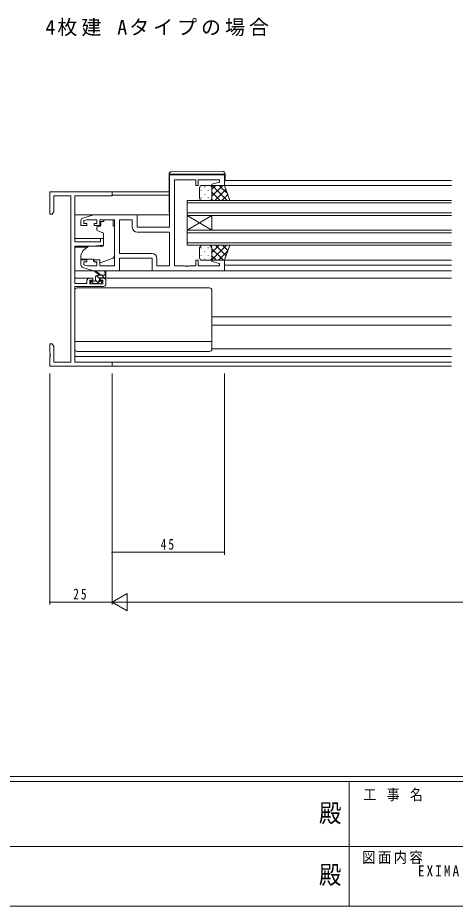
# Model space of a CAD drawing. Units: millimetres, scale not verified. Extents: x -567 to 567, y -403 to 403.
# Drawn here: x -145.6 to 29.8, y -403 to -46.5 of the extents above; entities that cross this region are included whole.
import ezdxf
from ezdxf.enums import TextEntityAlignment as Align

# ---------------------------------------------------------------- set-up
doc = ezdxf.new("R2010")
doc.units = ezdxf.units.MM
doc.header["$LTSCALE"] = 2
for name, color, linetype, lineweight in [('0-1_YKK_ZWAK', 7, 'Continuous', 18), ('0-3_YKK_11', 7, 'Continuous', 18), ('0-4_YKK_12', 2, 'Continuous', 18), ('0-6_YKK_13', 4, 'Continuous', 18), ('0-7_YKK_D', 6, 'Continuous', 18)]:
    doc.layers.add(name, color=color, linetype=linetype, lineweight=lineweight)
doc.layers.add('0-2_USER1', color=7, linetype='Continuous')
doc.styles.add('ＭＳ ゴシック', font='')
doc.styles.get('ＭＳ ゴシック').set_extended_font_data('MS Gothic')

msp = doc.modelspace()

# ---------------------------------------------------------------- linework, layer by layer
at = {"layer": '0-1_YKK_ZWAK'}
for p, q in [((537.274, -350.982), (-562.726, -350.982)), ((483.274, -352.982), (-562.726, -352.982)), ((-12.726, -352.982), (-12.726, -402.982)), ((-194.726, -378.981), (-10.726, -378.981)), ((-10.726, -378.981), (173.274, -378.981)), ((-562.726, -402.982), (483.274, -402.982))]:
    msp.add_line(p, q, dxfattribs=at)
at = {"layer": '0-3_YKK_11'}
for p, q in [((-62.726, -109.585), (-84.726, -109.585)), ((-84.726, -109.585), (-84.726, -130.585)), ((-62.726, -113.785), (-62.726, -109.585)), ((-82.726, -111.515), (-74.226, -111.515)), ((-82.726, -146.055), (-82.726, -111.515)), ((-74.226, -111.515), (-74.226, -113.785)), ((-74.226, -113.785), (-73.226, -113.785)), ((-73.226, -111.515), (-64.656, -111.515)), ((-73.226, -113.785), (-73.226, -111.515)), ((-64.656, -112.432), (-67.755, -113.263)), ((-67.755, -113.263), (-67.686, -113.785)), ((-67.686, -113.785), (-62.726, -113.785)), ((-64.656, -111.515), (-64.656, -112.432)), ((-132.726, -116.285), (-132.726, -125.285)), ((-107.726, -116.285), (-132.726, -116.285)), ((-107.726, -117.915), (-107.726, -116.285)), ((-131.096, -117.915), (-124.356, -117.915)), ((-131.096, -124.194), (-131.096, -117.915)), ((-124.356, -117.915), (-124.356, -184.655)), ((-122.726, -117.915), (-107.726, -117.915)), ((-122.726, -136.385), (-122.726, -117.915)), ((-131.726, -125.285), (-131.096, -124.194)), ((-132.726, -125.285), (-131.726, -125.285)), ((-120.226, -127.829), (-120.226, -129.885)), ((-115.226, -125.585), (-119.513, -126.871)), ((-119.026, -127.873), (-117.831, -127.515)), ((-119.026, -129.085), (-119.026, -127.873)), ((-117.831, -127.515), (-113.826, -127.515)), ((-97.726, -125.585), (-115.226, -125.585)), ((-113.826, -127.515), (-113.826, -129.085)), ((-112.626, -129.885), (-112.626, -127.515)), ((-112.626, -127.515), (-106.726, -127.515)), ((-106.726, -127.515), (-106.726, -146.055)), ((-99.656, -127.515), (-104.796, -127.515)), ((-104.796, -127.515), (-104.796, -141.055)), ((-104.796, -127.515), (-104.796, -141.055)), ((-99.656, -130.515), (-99.656, -127.515)), ((-97.726, -130.585), (-97.726, -125.585)), ((-120.226, -129.885), (-117.926, -129.885)), ((-117.926, -129.085), (-119.026, -129.085)), ((-117.926, -129.885), (-117.926, -129.085)), ((-113.826, -129.085), (-114.926, -129.085)), ((-114.926, -129.085), (-114.926, -129.885)), ((-114.926, -129.885), (-112.626, -129.885)), ((-84.726, -130.585), (-97.726, -130.585)), ((-112.426, -135.085), (-112.426, -136.385)), ((-111.226, -135.085), (-112.426, -135.085)), ((-111.226, -137.691), (-111.226, -135.085)), ((-84.726, -132.515), (-97.656, -132.515)), ((-84.726, -146.055), (-84.726, -132.515)), ((-112.426, -136.385), (-122.726, -136.385)), ((-122.726, -138.085), (-115.726, -138.085)), ((-122.726, -153.085), (-122.726, -138.085)), ((-115.726, -138.085), (-111.226, -137.691)), ((-104.796, -141.055), (-91.796, -141.055)), ((-117.926, -143.685), (-120.226, -143.685)), ((-120.226, -143.685), (-120.226, -145.741)), ((-119.026, -144.485), (-117.926, -144.485)), ((-119.026, -145.696), (-119.026, -144.485)), ((-117.831, -146.055), (-119.026, -145.696)), ((-117.926, -144.485), (-117.926, -143.685)), ((-113.826, -146.055), (-117.831, -146.055)), ((-112.626, -143.685), (-114.926, -143.685)), ((-114.926, -143.685), (-114.926, -144.485)), ((-114.926, -144.485), (-113.826, -144.485)), ((-113.826, -144.485), (-113.826, -146.055)), ((-112.626, -146.055), (-112.626, -143.685)), ((-106.726, -146.055), (-112.626, -146.055)), ((-104.726, -142.985), (-91.726, -142.985)), ((-104.726, -147.985), (-104.726, -142.985)), ((-91.726, -142.985), (-91.726, -147.985)), ((-89.796, -143.055), (-89.796, -146.055)), ((-89.796, -146.055), (-84.726, -146.055)), ((-78.684, -146.055), (-82.726, -146.055)), ((-78.501, -146.175), (-78.684, -146.055)), ((-77.768, -146.055), (-77.951, -146.175)), ((-77.684, -146.055), (-77.768, -146.055)), ((-77.501, -146.175), (-77.684, -146.055)), ((-76.768, -146.055), (-76.951, -146.175)), ((-74.226, -146.055), (-76.768, -146.055)), ((-74.226, -143.785), (-74.226, -146.055)), ((-73.226, -143.785), (-74.226, -143.785)), ((-73.226, -146.055), (-73.226, -143.785)), ((-64.656, -146.055), (-73.226, -146.055)), ((-67.686, -143.785), (-67.755, -144.307)), ((-67.755, -144.307), (-64.656, -145.138)), ((-62.726, -143.785), (-67.686, -143.785)), ((-64.656, -145.138), (-64.656, -146.055)), ((-62.726, -147.985), (-62.726, -143.785)), ((-119.513, -146.699), (-115.226, -147.985)), ((-115.226, -147.985), (-104.726, -147.985)), ((-91.726, -147.985), (-62.726, -147.985)), ((-77.951, -146.175), (-78.501, -146.175)), ((-76.951, -146.175), (-77.501, -146.175)), ((-117.826, -153.085), (-122.726, -153.085)), ((-117.826, -151.985), (-117.826, -153.085)), ((-115.526, -150.985), (-116.826, -150.985)), ((-116.626, -153.285), (-116.626, -151.785)), ((-116.626, -151.785), (-115.526, -151.785)), ((-111.426, -153.285), (-116.626, -153.285)), ((-115.526, -151.785), (-115.526, -150.985)), ((-112.526, -150.985), (-112.526, -151.785)), ((-111.226, -150.985), (-112.526, -150.985)), ((-112.526, -151.785), (-111.426, -151.785)), ((-111.426, -151.785), (-111.426, -153.285)), ((-110.226, -153.285), (-110.226, -151.985)), ((-122.726, -154.285), (-111.226, -154.285)), ((-131.726, -177.285), (-132.726, -177.285)), ((-132.726, -177.285), (-132.726, -180.827)), ((-131.096, -178.376), (-131.726, -177.285)), ((-132.726, -180.827), (-132.606, -181.01)), ((-132.606, -181.56), (-132.726, -181.743)), ((-132.726, -181.743), (-132.726, -181.827)), ((-132.606, -181.01), (-132.606, -181.56)), ((-131.096, -184.655), (-131.096, -178.376)), ((-132.726, -181.827), (-132.606, -182.01)), ((-132.606, -182.56), (-132.726, -182.743)), ((-132.726, -182.743), (-132.726, -186.285)), ((-132.606, -182.01), (-132.606, -182.56)), ((-124.356, -184.655), (-131.096, -184.655)), ((-107.726, -186.285), (-107.726, -184.655)), ((-132.726, -186.285), (-107.726, -186.285))]:
    msp.add_line(p, q, dxfattribs=at)
msp.add_lwpolyline([(-107.726, -184.655), (-122.726, -184.655), (-122.726, -154.285)], dxfattribs=at)
for centre, radius, start, end in [((-119.226, -127.829), 1, 106.69926, 180.00004), ((-97.656, -130.515), 2, 180.00001, 269.99999), ((-91.796, -143.055), 2, 0.00001, 89.99999), ((-119.226, -145.741), 1, 179.99996, 253.30074), ((-116.826, -151.985), 1, 90.00001, 179.99999), ((-111.226, -151.985), 1, 0.00001, 89.99999), ((-111.226, -153.285), 1, 270.00001, 359.99999)]:
    msp.add_arc(centre, radius, start, end, dxfattribs=at)
at = {"layer": '0-4_YKK_12'}
for p, q in [((-63.226, -113.785), (28.274, -113.785)), ((-62.726, -111.784), (28.274, -111.785)), ((-108.026, -116.285), (-84.926, -116.285)), ((-107.726, -117.685), (-84.926, -117.685)), ((-77.726, -119.785), (-77.726, -125.785)), ((28.274, -119.785), (-77.726, -119.785)), ((-77.726, -120.785), (28.274, -120.785)), ((-122.726, -125.585), (-115.153, -125.585)), ((-98.226, -125.585), (-84.726, -125.585)), ((28.274, -124.785), (-77.726, -124.785)), ((-77.726, -131.785), (-67.726, -125.785)), ((-77.726, -125.785), (-67.726, -131.785)), ((-77.726, -125.785), (-77.726, -131.785)), ((-77.726, -125.785), (28.274, -125.785)), ((-67.726, -125.785), (-67.726, -131.785)), ((-77.726, -131.785), (-77.726, -137.785)), ((28.274, -131.785), (-77.726, -131.785)), ((-122.726, -135.085), (-111.226, -135.085)), ((-77.726, -132.785), (28.274, -132.785)), ((-122.726, -138.485), (-117.603, -138.485)), ((28.274, -136.785), (-77.726, -136.785)), ((-77.726, -137.785), (28.274, -137.785)), ((-63.226, -143.785), (28.274, -143.784)), ((-62.726, -145.785), (28.274, -145.785)), ((-63.226, -147.985), (28.274, -147.985)), ((-122.726, -150.985), (-116.826, -150.985)), ((-111.226, -150.985), (28.274, -150.985)), ((-67.726, -166.485), (28.274, -166.485)), ((-67.726, -169.885), (28.274, -169.885)), ((-122.726, -182.385), (28.274, -182.385)), ((-122.426, -184.655), (28.274, -184.655)), ((-108.026, -186.285), (28.274, -186.285))]:
    msp.add_line(p, q, dxfattribs=at)
at = {"layer": '0-6_YKK_13'}
for p, q in [((-84.926, -109.276), (-84.926, -109.285)), ((-84.926, -109.285), (-84.926, -109.585)), ((-84.926, -109.285), (-84.43, -109.285)), ((-84.926, -124.585), (-84.926, -109.585)), ((-84.43, -109.285), (-62.93, -109.285)), ((-63.435, -108.097), (-83.935, -108.276)), ((-62.426, -109.585), (-62.426, -109.285)), ((-62.426, -109.585), (-62.426, -111.784)), ((-71.726, -113.785), (-68.726, -113.785)), ((-62.726, -113.785), (-68.726, -113.785)), ((-67.726, -115.278), (-66.233, -113.785)), ((-67.726, -118.106), (-63.405, -113.785)), ((-61.653, -119.785), (-67.653, -113.785)), ((-61.56, -117.049), (-64.825, -113.785)), ((-72.726, -118.785), (-72.726, -114.785)), ((-72.061, -115.62), (-72.061, -115.82)), ((-70.646, -114.205), (-70.646, -114.405)), ((-70.646, -117.235), (-70.646, -117.435)), ((-69.231, -115.62), (-69.231, -115.82)), ((-67.816, -117.235), (-67.816, -117.435)), ((-67.726, -114.785), (-67.726, -118.785)), ((-64.481, -119.785), (-67.726, -116.54)), ((-66.576, -119.785), (-62.16, -115.369)), ((-63.748, -119.785), (-61.416, -117.453)), ((-72.061, -118.65), (-72.061, -118.85)), ((-68.726, -119.785), (-71.726, -119.785)), ((-69.231, -118.65), (-69.231, -118.85)), ((-67.31, -119.785), (-67.842, -119.253)), ((-60.919, -119.785), (-60.672, -119.537)), ((-112.296, -129.185), (-112.296, -128.185)), ((-111.126, -128.185), (-112.296, -128.185)), ((-111.126, -127.515), (-111.126, -128.185)), ((-111.126, -127.515), (-107.326, -127.515)), ((-107.326, -127.515), (-107.326, -128.185)), ((-107.326, -129.185), (-107.326, -128.185)), ((-113.826, -130.485), (-113.826, -131.535)), ((-112.596, -130.185), (-113.526, -130.185)), ((-112.296, -129.185), (-112.296, -129.885)), ((-107.326, -130.185), (-107.326, -129.185)), ((-107.326, -130.185), (-106.726, -130.185)), ((-106.726, -141.74), (-106.726, -130.185)), ((-113.497, -132.005), (-111.497, -132.733)), ((-111.226, -133.181), (-111.226, -137.788)), ((-117.463, -138.368), (-119.154, -139.787)), ((-111.443, -138.087), (-116.829, -138.134)), ((-72.061, -138.92), (-72.061, -138.72)), ((-68.726, -137.785), (-71.726, -137.785)), ((-69.231, -138.92), (-69.231, -138.72)), ((-68.072, -138.251), (-67.606, -137.785)), ((-67.949, -143.785), (-61.949, -137.785)), ((-67.726, -140.734), (-64.777, -137.785)), ((-62.082, -141.983), (-66.28, -137.785)), ((-61.338, -139.899), (-63.452, -137.785)), ((-60.594, -137.815), (-60.624, -137.785)), ((-120.226, -142.085), (-120.226, -143.385)), ((-72.726, -139.285), (-72.726, -142.785)), ((-72.061, -141.95), (-72.061, -141.75)), ((-70.646, -140.335), (-70.646, -140.135)), ((-69.231, -141.95), (-69.231, -141.75)), ((-67.816, -140.335), (-67.816, -140.135)), ((-63.109, -143.785), (-67.726, -139.168)), ((-67.726, -142.785), (-67.726, -139.285)), ((-65.937, -143.785), (-67.726, -141.996)), ((-65.12, -143.785), (-61.396, -140.06)), ((-120.226, -143.385), (-115.226, -143.385)), ((-115.226, -143.385), (-115.226, -143.685)), ((-115.226, -143.685), (-115.226, -144.182)), ((-113.92, -144.791), (-115.226, -144.182)), ((-112.354, -144.825), (-107.717, -143.151)), ((-71.726, -143.785), (-68.726, -143.785)), ((-70.646, -143.365), (-70.646, -143.165)), ((-62.726, -143.785), (-68.726, -143.785)), ((-67.816, -143.2), (-67.816, -143.165)), ((-115.153, -147.985), (-122.726, -147.985)), ((-112.726, -149.785), (-114.545, -148.384)), ((-112.126, -149.785), (-114.344, -148.102)), ((-110.526, -148.659), (-110.725, -149.785)), ((-110.226, -150.485), (-110.226, -148.485)), ((-105.226, -147.985), (-91.226, -147.985)), ((-116.426, -152.485), (-116.426, -152.985)), ((-115.363, -153.085), (-116.241, -152.208)), ((-114.726, -152.185), (-116.126, -152.185)), ((-116.126, -153.285), (-115.626, -153.285)), ((-115.426, -153.085), (-113.326, -153.085)), ((-114.426, -151.885), (-114.426, -150.785)), ((-112.918, -153.285), (-114.426, -151.777)), ((-112.826, -151.132), (-113.995, -149.963)), ((-113.426, -149.785), (-110.226, -149.785)), ((-113.126, -153.285), (-112.526, -153.285)), ((-112.826, -151.724), (-112.826, -151.085)), ((-112.526, -150.785), (-110.526, -150.785)), ((-112.026, -152.185), (-112.365, -152.185)), ((-112.314, -153.197), (-111.814, -152.697)), ((-110.928, -150.785), (-111.928, -149.785)), ((-122.726, -179.385), (-122.726, -155.885)), ((-121.726, -154.885), (-68.726, -154.885)), ((-67.726, -179.385), (-67.726, -155.885)), ((-122.726, -176.345), (-67.726, -176.345)), ((-121.726, -180.385), (-68.726, -180.385)), ((-67.726, -179.385), (28.274, -179.385))]:
    msp.add_line(p, q, dxfattribs=at)
for points in [[(-62.93, -109.285), (-62.426, -109.285), (-62.426, -109.097)], [(-68.726, -119.785), (-60.583, -119.785), (-62.726, -113.785)], [(-68.726, -137.785), (-60.583, -137.785), (-62.726, -143.785)]]:
    msp.add_lwpolyline(points, dxfattribs=at)
for centre, radius, start, end in [((-83.926, -109.276), 1, 90.5, 180), ((-63.426, -109.097), 1, 0, 90.5), ((-71.726, -114.785), 1, 89.9999, 179.9999), ((-68.726, -114.785), 1, 359.9999, 89.9999), ((-71.726, -118.785), 1, 179.9999, 269.9999), ((-68.726, -118.785), 1, 269.9999, 359.9999), ((-84.426, -124.585), 0.5, 180, 233.13017), ((-113.526, -130.485), 0.3, 90, 180), ((-113.326, -131.535), 0.5, 180, 250), ((-112.596, -129.885), 0.3, 270, 0), ((-111.726, -133.181), 0.5, 0, 70), ((-116.82, -139.134), 1, 90.5, 130), ((-111.526, -137.788), 0.3, 270.5, 0), ((-71.194, -139.223), 1.534, 110.30881, 182.3117), ((-69.258, -139.223), 1.534, 357.68843, 69.69136), ((-117.226, -142.085), 3, 130, 180), ((-108.226, -141.74), 1.5, 289.85326, 0), ((-113.497, -143.885), 1, 245, 250.79704), ((-112.694, -143.885), 1, 273.88684, 289.85326), ((-71.726, -142.785), 1, 180.0001, 270.0001), ((-68.726, -142.785), 1, 270.0001, 0.0001), ((-114.526, -148.185), 0.2, 24.41711, 264.41711), ((-110.426, -148.485), 0.2, 360, 240), ((-116.126, -152.485), 0.3, 90, 180), ((-116.126, -152.985), 0.3, 180, 270), ((-115.626, -153.085), 0.2, 270, 360), ((-114.726, -151.885), 0.3, 270, 360), ((-113.426, -150.785), 1, 90, 180), ((-113.126, -153.085), 0.2, 180, 270), ((-112.826, -152.185), 0.25, 123.05573, 326.94427), ((-113.126, -151.724), 0.3, 303.05573, 360), ((-112.526, -151.085), 0.3, 90, 180), ((-112.365, -152.485), 0.3, 90, 146.94427), ((-112.526, -152.985), 0.3, 270, 315), ((-112.026, -152.485), 0.3, 315, 90), ((-110.526, -150.485), 0.3, 270, 360), ((-121.726, -155.885), 1, 90, 180), ((-68.726, -155.885), 1, 0, 90), ((-121.726, -179.385), 1, 180, 270), ((-68.726, -179.385), 1, 270, 0)]:
    msp.add_arc(centre, radius, start, end, dxfattribs=at)
at = {"layer": '0-7_YKK_D'}
for p, q in [((-132.726, -189.285), (-132.726, -281.982)), ((-107.726, -189.285), (-107.726, -281.982)), ((-107.726, -189.285), (-107.726, -281.982)), ((-107.726, -189.285), (-107.726, -261.982)), ((-62.726, -189.285), (-62.726, -261.982)), ((-107.726, -260.982), (-62.726, -260.982)), ((-107.726, -280.982), (-101.664, -277.482)), ((-101.664, -284.482), (-101.664, -277.482)), ((-107.726, -280.982), (-132.726, -280.982)), ((-107.726, -280.982), (-95.602, -280.982)), ((-107.726, -280.982), (-101.664, -284.482)), ((-100.726, -280.982), (385.274, -280.982))]:
    msp.add_line(p, q, dxfattribs=at)
for centre, start, end in [((-107.726, -260.982), 0, 180), ((-107.726, -260.982), 180, 0), ((-62.726, -260.982), 0, 180), ((-62.726, -260.982), 180, 0), ((-132.726, -280.982), 0, 180), ((-132.726, -280.982), 180, 0)]:
    msp.add_arc(centre, 0.106, start, end, dxfattribs=at)

# ---------------------------------------------------------------- texts
at = {"layer": '0-1_YKK_ZWAK', "style": 'ＭＳ ゴシック', "width": 0.9}
for p in [(-24.843, -371.491), (-24.843, -396.236)]:
    msp.add_text('殿', height=7.331, dxfattribs=at).set_placement(p, align=Align.BOTTOM_LEFT)
at = {"layer": '0-1_YKK_ZWAK', "char_height": 4.399, "attachment_point": 7, "style": 'ＭＳ ゴシック'}
for s, insert in [('\\T1.22;\\W0.85;工\\~事\\~名', (-6.994, -360.886)), ('\\T1.17;\\W0.9;図面内容', (-7.558, -386.051))]:
    msp.add_mtext(s, dxfattribs=dict(at, insert=insert))
at = {"layer": '0-2_USER1', "attachment_point": 7, "style": 'ＭＳ ゴシック'}
for s, insert, char_height in [('\\T1.2;4枚建\\~Aタイプの場合', (-134.459, -53.903), 5.865), ('\\T1.29;\\W0.9;EXIMA\\~31\\~T-2\\~引違い窓(2・4枚建)', (14.784, -392.195), 4.399)]:
    msp.add_mtext(s, dxfattribs=dict(at, insert=insert, char_height=char_height))
at = {"layer": '0-7_YKK_D', "color": 7, "char_height": 4.399, "attachment_point": 7, "style": 'ＭＳ ゴシック'}
for s, insert in [('\\T1.37;\\W0.75;45', (-88.259, -259.982)), ('\\T1.37;\\W0.75;25', (-123.308, -279.982))]:
    msp.add_mtext(s, dxfattribs=dict(at, insert=insert))

doc.saveas('drawing.dxf')
